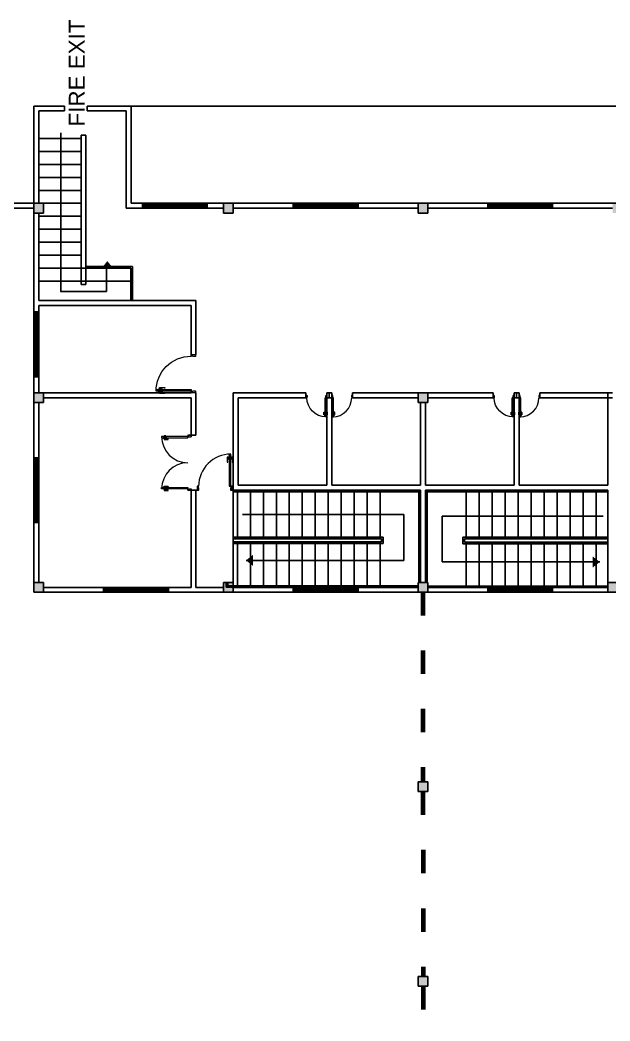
# Model space of a CAD drawing. Header units: millimetres. Extents: x 3339 to 2017737, y 4955 to 2748989.
# Drawn here: x 1208279 to 1226471, y 1701304 to 1732183 of the extents above; entities that cross this region are included whole.
import ezdxf

# ---------------------------------------------------------------- set-up
doc = ezdxf.new("R2010")
doc.units = ezdxf.units.MM
doc.header["$LTSCALE"] = 30
doc.linetypes.add('ACAD_ISO03W100', pattern=[30, 12, -18])
for name, color, linetype, lineweight in [('A-DETL-GENF', 92, 'Continuous', 13), ('A-DOOR', 31, 'Continuous', 13), ('T-WAL', 4, 'Continuous', 5)]:
    doc.layers.add(name, color=color, linetype=linetype, lineweight=lineweight)
doc.styles.get("Standard").update_dxf_attribs({"font": 'arial.ttf'})

# ---------------------------------------------------------------- blocks, each defined once
blk = doc.blocks.new('D4')
at = {"layer": 'A-DETL-GENF'}
for p, q in [((-1072, -29), (-1072, -112)), ((-1052, -29), (-1072, -29)), ((-1060, -41), (-1072, -30)), ((-1072, -112), (-1060, -112)), ((-1059, -112), (-1072, -112)), ((-1072, -112), (-1072, -150)), ((-1072, -150), (-1059, -150)), ((-1060, -112), (-1060, -41)), ((-1060, -41), (-1052, -41)), ((-1059, -150), (-1059, -112)), ((-1059, -115), (-1059, -147)), ((-1027, -115), (-1059, -115)), ((-1059, -147), (-1027, -147)), ((-1052, -41), (-1052, -29)), ((-1021, -74), (-1027, -80)), ((-1027, -80), (-1027, -182)), ((-1027, -147), (-1027, -115)), ((-1027, -182), (-1021, -188)), ((-1021, -188), (-1021, -74)), ((-974, -80), (-981, -74)), ((-981, -74), (-981, -188)), ((-981, -188), (-974, -182)), ((-974, -182), (-974, -80)), ((-943, -115), (-974, -115)), ((-974, -115), (-974, -147)), ((-974, -147), (-943, -147)), ((-930, -29), (-949, -29)), ((-949, -29), (-949, -41)), ((-949, -41), (-941, -41)), ((-943, -112), (-943, -150)), ((-930, -112), (-943, -112)), ((-943, -147), (-943, -115)), ((-943, -150), (-930, -150)), ((-941, -41), (-930, -30)), ((-941, -41), (-941, -112)), ((-941, -112), (-930, -112)), ((-930, -112), (-930, -29)), ((-930, -150), (-930, -112))]:
    blk.add_line(p, q, dxfattribs=at)
at = {"layer": 'A-DOOR', "lineweight": 18}
for p, q in [((-1059, 683), (-1024, 683)), ((-1014, 683), (-1059, 683)), ((-1059, 683), (-1059, 583)), ((-1059, 583), (-1024, 583)), ((-1024, 583), (-1024, 626)), ((-1024, 626), (-1014, 626)), ((-981, 583), (-1021, 583)), ((-1021, 583), (-1021, -231)), ((-1014, 626), (-1014, 683)), ((-981, -231), (-981, 583)), ((-169, 683), (-214, 683)), ((-214, 683), (-214, 626)), ((-214, 626), (-204, 626)), ((-204, 683), (-169, 683)), ((-204, 626), (-204, 583)), ((-204, 583), (-169, 583)), ((-169, 583), (-169, 683)), ((-1021, -231), (-981, -231))]:
    blk.add_line(p, q, dxfattribs=at)
at = {"layer": 'A-DOOR'}
blk.add_arc((-1021, 583), 814, 270, 0, dxfattribs=at)

msp = doc.modelspace()

# ---------------------------------------------------------------- hatches: boundary and pattern name
at = {"true_color": 0xf8d731}
h = msp.add_hatch(color=40, dxfattribs=at)
h.dxf.hatch_style = 1
h.paths.add_polyline_path([(1209004.084, 1726528.947), (1208854.084, 1726528.947), (1208704.084, 1726528.947), (1208704.084, 1726228.947), (1209004.084, 1726228.947)])
h.paths.add_polyline_path([(1214854.084, 1726528.947), (1214704.084, 1726528.947), (1214554.084, 1726528.947), (1214554.084, 1726378.947), (1214554.084, 1726228.947), (1214854.084, 1726228.947)])
h.paths.add_polyline_path([(1220854.084, 1726528.947), (1220704.084, 1726528.947), (1220554.084, 1726528.947), (1220554.084, 1726378.947), (1220554.084, 1726228.947), (1220854.084, 1726228.947)])
h.paths.add_polyline_path([(1220854.084, 1720678.947), (1220704.084, 1720678.947), (1220554.084, 1720678.947), (1220554.084, 1720528.947), (1220554.084, 1720378.947), (1220854.084, 1720378.947)])
h.paths.add_polyline_path([(1226854.084, 1726528.947), (1226704.084, 1726528.947), (1226554.084, 1726528.947), (1226554.084, 1726378.947), (1226554.084, 1726228.947), (1226854.084, 1726228.947)])
h.paths.add_polyline_path([(1232704.084, 1726528.947), (1232554.084, 1726528.947), (1232404.084, 1726528.947), (1232404.084, 1726378.947), (1232404.084, 1726228.947), (1232704.084, 1726228.947)])
h.paths.add_polyline_path([(1235854.084, 1726528.947), (1235704.084, 1726528.947), (1235554.084, 1726528.947), (1235554.084, 1726228.947), (1235854.084, 1726228.947)])
h.paths.add_polyline_path([(1241704.084, 1726528.947), (1241554.084, 1726528.947), (1241404.084, 1726528.947), (1241404.084, 1726378.947), (1241404.084, 1726228.947), (1241704.084, 1726228.947)])
h.paths.add_polyline_path([(1241704.084, 1720678.947), (1241554.084, 1720678.947), (1241404.084, 1720678.947), (1241404.084, 1720528.947), (1241404.084, 1720378.947), (1241704.084, 1720378.947)])
h.paths.add_polyline_path([(1232704.084, 1714828.947), (1232554.084, 1714828.947), (1232404.084, 1714828.947), (1232404.084, 1714678.947), (1232404.084, 1714528.947), (1232704.084, 1714528.947)])
h.paths.add_polyline_path([(1226704.084, 1714828.947), (1226554.084, 1714828.947), (1226404.084, 1714828.947), (1226404.084, 1714678.947), (1226404.084, 1714528.947), (1226704.084, 1714528.947)])
h.paths.add_polyline_path([(1220854.084, 1714828.947), (1220704.084, 1714828.947), (1220554.084, 1714828.947), (1220554.084, 1714528.947), (1220854.084, 1714528.947)])
h.paths.add_polyline_path([(1214854.084, 1714828.947), (1214704.084, 1714828.947), (1214554.084, 1714828.947), (1214554.084, 1714678.947), (1214554.084, 1714528.947), (1214854.084, 1714528.947)])
h.paths.add_polyline_path([(1209004.084, 1714828.947), (1208854.084, 1714828.947), (1208704.084, 1714828.947), (1208704.084, 1714678.947), (1208704.084, 1714528.947), (1209004.084, 1714528.947)])
h.paths.add_polyline_path([(1209004.084, 1720678.947), (1208854.084, 1720678.947), (1208704.084, 1720678.947), (1208704.084, 1720528.947), (1208704.084, 1720378.947), (1209004.084, 1720378.947)])
at = {"true_color": 0xcd2027}
h = msp.add_hatch(color=242, dxfattribs=at)
h.dxf.hatch_style = 1
h.paths.add_polyline_path([(1210971.465, 1724697.658), (1210971.465, 1724746.229), (1211141.465, 1724532.515), (1210971.465, 1724532.515)])
h.paths.add_polyline_path([(1210971.465, 1724746.229), (1210971.465, 1724697.658), (1210971.465, 1724532.515), (1210801.465, 1724532.515)])
h = msp.add_hatch(color=242, dxfattribs=at)
h.dxf.hatch_style = 1
h.paths.add_polyline_path([(1215296.942, 1715513.057), (1215248.371, 1715513.057), (1215462.085, 1715343.057), (1215462.085, 1715513.057)])
h.paths.add_polyline_path([(1215248.371, 1715513.057), (1215296.942, 1715513.057), (1215462.085, 1715513.057), (1215462.085, 1715683.057)])
h = msp.add_hatch(color=242, dxfattribs=at)
h.dxf.hatch_style = 1
h.paths.add_polyline_path([(1226106.751, 1715463.057), (1226155.323, 1715463.057), (1225941.608, 1715293.057), (1225941.608, 1715463.057)])
h.paths.add_polyline_path([(1226155.323, 1715463.057), (1226106.751, 1715463.057), (1225941.608, 1715463.057), (1225941.608, 1715633.057)])
at = {"lineweight": 211, "ltscale": 5, "true_color": 0xf8d731}
h = msp.add_hatch(color=40, dxfattribs=at)
h.dxf.hatch_style = 1
h.paths.add_polyline_path([(1220855.26, 1708678.947), (1220705.26, 1708678.947), (1220555.26, 1708678.947), (1220555.26, 1708528.947), (1220555.26, 1708378.947), (1220855.26, 1708378.947)])
h.paths.add_polyline_path([(1220856.437, 1702678.947), (1220706.437, 1702678.947), (1220556.437, 1702678.947), (1220556.437, 1702528.947), (1220556.437, 1702378.947), (1220856.437, 1702378.947)])
h.paths.add_polyline_path([(1220857.613, 1696678.947), (1220707.613, 1696678.947), (1220557.613, 1696678.947), (1220557.613, 1696528.947), (1220557.613, 1696378.947), (1220857.613, 1696378.947)])
h.paths.add_polyline_path([(1220858.789, 1690678.947), (1220708.789, 1690678.947), (1220558.789, 1690678.947), (1220558.789, 1690528.947), (1220558.789, 1690378.947), (1220858.789, 1690378.947)])

# ---------------------------------------------------------------- linework, layer by layer
for p, q in [((1209654.084, 1729528.947), (1208704.084, 1729528.947)), ((1208704.084, 1729528.947), (1208704.084, 1728028.947)), ((1208704.084, 1729528.947), (1209654.084, 1729528.947)), ((1208704.084, 1729528.947), (1209654.084, 1729528.947)), ((1208854.084, 1729528.947), (1209654.084, 1729528.947)), ((1209654.084, 1729528.947), (1209654.084, 1729378.947)), ((1230704.084, 1729528.947), (1210354.084, 1729528.947)), ((1210354.084, 1729528.947), (1210704.084, 1729528.947)), ((1210354.084, 1729528.947), (1211704.084, 1729528.947)), ((1210354.084, 1729378.947), (1210354.084, 1729528.947)), ((1211704.084, 1729528.947), (1211704.084, 1726528.947)), ((1208854.084, 1729378.947), (1208854.084, 1728028.947)), ((1208854.084, 1729378.947), (1209654.084, 1729378.947)), ((1210354.084, 1729378.947), (1211554.084, 1729378.947)), ((1211554.084, 1729378.947), (1211554.084, 1726528.947)), ((1208704.084, 1725028.947), (1208704.084, 1728028.947)), ((1208704.084, 1728028.947), (1208704.084, 1726528.947)), ((1208854.084, 1728028.947), (1208854.084, 1726528.947)), ((1209004.084, 1726528.947), (1199704.084, 1726528.947)), ((1205704.084, 1726528.947), (1208704.084, 1726528.947)), ((1208704.084, 1726528.947), (1208704.084, 1725028.947)), ((1208704.084, 1726528.947), (1209004.084, 1726528.947)), ((1208704.084, 1726528.947), (1208704.084, 1714528.947)), ((1208704.084, 1726528.947), (1208704.084, 1726228.947)), ((1209004.084, 1726528.947), (1208704.084, 1726528.947)), ((1208704.084, 1726528.947), (1208704.084, 1726378.947)), ((1208704.084, 1726528.947), (1208704.084, 1720528.947)), ((1208704.084, 1726528.947), (1208704.084, 1720678.947)), ((1208704.084, 1726528.947), (1208704.084, 1723528.947)), ((1209004.084, 1726528.947), (1208854.084, 1726528.947)), ((1209004.084, 1726228.947), (1209004.084, 1726528.947)), ((1209004.084, 1726378.947), (1209004.084, 1726528.947)), ((1211554.084, 1726528.947), (1211554.084, 1726378.947)), ((1229704.084, 1726528.947), (1211704.084, 1726528.947)), ((1211704.084, 1726528.947), (1214704.084, 1726528.947)), ((1214554.084, 1726528.947), (1214054.084, 1726528.947)), ((1214054.084, 1726528.947), (1214054.084, 1726378.947)), ((1214554.084, 1726528.947), (1214554.084, 1726228.947)), ((1214854.084, 1726528.947), (1214554.084, 1726528.947)), ((1214554.084, 1726528.947), (1214554.084, 1726378.947)), ((1214704.084, 1726528.947), (1220704.084, 1726528.947)), ((1214854.084, 1726528.947), (1214704.084, 1726528.947)), ((1214854.084, 1726228.947), (1214854.084, 1726528.947)), ((1214854.084, 1726378.947), (1214854.084, 1726528.947)), ((1214854.084, 1726528.947), (1216704.084, 1726528.947)), ((1216704.084, 1726528.947), (1216704.084, 1726378.947)), ((1220554.084, 1726528.947), (1220554.084, 1726228.947)), ((1220854.084, 1726528.947), (1220554.084, 1726528.947)), ((1220554.084, 1726528.947), (1220554.084, 1726378.947)), ((1220704.084, 1726528.947), (1226704.084, 1726528.947)), ((1220854.084, 1726528.947), (1220704.084, 1726528.947)), ((1220854.084, 1726228.947), (1220854.084, 1726528.947)), ((1220854.084, 1726378.947), (1220854.084, 1726528.947)), ((1220854.084, 1726528.947), (1222704.084, 1726528.947)), ((1222704.084, 1726528.947), (1222704.084, 1726378.947)), ((1208704.084, 1726378.947), (1205854.084, 1726378.947)), ((1208704.084, 1726228.947), (1209004.084, 1726228.947)), ((1208854.084, 1726228.947), (1208854.084, 1723528.947)), ((1214554.084, 1726378.947), (1211554.084, 1726378.947)), ((1211554.084, 1726378.947), (1211704.084, 1726378.947)), ((1214554.084, 1726228.947), (1214854.084, 1726228.947)), ((1220554.084, 1726378.947), (1214854.084, 1726378.947)), ((1220554.084, 1726228.947), (1220854.084, 1726228.947)), ((1226554.084, 1726378.947), (1220854.084, 1726378.947)), ((1208854.084, 1723528.947), (1212704.084, 1723528.947)), ((1208854.084, 1723378.947), (1208854.084, 1720678.947)), ((1208854.084, 1723378.947), (1212704.084, 1723378.947)), ((1208854.084, 1723378.947), (1208854.084, 1720678.947)), ((1212704.084, 1723528.947), (1213704.084, 1723528.947)), ((1212704.084, 1723378.947), (1213554.084, 1723378.947)), ((1213554.084, 1721810.979), (1213554.084, 1723378.947)), ((1213554.084, 1723378.947), (1213554.084, 1721810.979)), ((1213704.084, 1721861.469), (1213704.084, 1723528.947)), ((1213686.951, 1721861.469), (1213704.084, 1721861.469)), ((1208704.084, 1720678.947), (1208704.084, 1721178.947)), ((1208704.084, 1721178.947), (1208854.084, 1721178.947)), ((1208704.084, 1720678.947), (1210204.084, 1720678.947)), ((1208704.084, 1720678.947), (1208704.084, 1720378.947)), ((1209004.084, 1720678.947), (1208704.084, 1720678.947)), ((1208704.084, 1720678.947), (1208704.084, 1720528.947)), ((1209004.084, 1720678.947), (1208854.084, 1720678.947)), ((1209004.084, 1720378.947), (1209004.084, 1720678.947)), ((1209004.084, 1720528.947), (1209004.084, 1720678.947)), ((1213554.084, 1720678.947), (1210204.084, 1720678.947)), ((1213554.084, 1720678.947), (1213554.084, 1720782.584)), ((1213554.084, 1720782.584), (1213554.084, 1720678.947)), ((1213686.951, 1720678.947), (1213704.084, 1720678.947)), ((1213704.084, 1719371.131), (1213704.084, 1720678.947)), ((1214854.084, 1714678.947), (1214854.084, 1720678.947)), ((1214854.084, 1720678.947), (1217097.252, 1720678.947)), ((1214854.084, 1720678.947), (1214854.084, 1717678.947)), ((1215004.084, 1720678.947), (1217097.252, 1720678.947)), ((1217097.252, 1720528.947), (1217097.252, 1720678.947)), ((1217741.084, 1720678.947), (1217891.084, 1720678.947)), ((1217741.084, 1720678.947), (1217854.084, 1720678.947)), ((1217816.084, 1720678.947), (1217741.084, 1720678.947)), ((1217741.084, 1720678.947), (1217741.084, 1717828.947)), ((1217816.084, 1720528.947), (1217816.084, 1720678.947)), ((1217891.084, 1717828.947), (1217891.084, 1720678.947)), ((1218534.915, 1720678.947), (1222870.655, 1720678.947)), ((1218534.915, 1720528.947), (1218534.915, 1720678.947)), ((1220554.084, 1720678.947), (1220554.084, 1720378.947)), ((1220854.084, 1720678.947), (1220554.084, 1720678.947)), ((1220554.084, 1720678.947), (1220554.084, 1720528.947)), ((1220854.084, 1720678.947), (1220704.084, 1720678.947)), ((1220854.084, 1720378.947), (1220854.084, 1720678.947)), ((1220854.084, 1720528.947), (1220854.084, 1720678.947)), ((1222870.655, 1720528.947), (1222870.655, 1720678.947)), ((1223516.084, 1720678.947), (1223666.084, 1720678.947)), ((1223516.084, 1717828.947), (1223516.084, 1720678.947)), ((1223591.084, 1720528.947), (1223591.084, 1720678.947)), ((1223591.084, 1720678.947), (1223666.084, 1720678.947)), ((1223666.084, 1720678.947), (1223666.084, 1717878.947)), ((1224308.318, 1720678.947), (1226554.084, 1720678.947)), ((1224308.318, 1720528.947), (1224308.318, 1720678.947)), ((1226404.084, 1720678.947), (1226404.084, 1717828.947)), ((1208704.084, 1720378.947), (1209004.084, 1720378.947)), ((1208854.084, 1720378.947), (1208854.084, 1714828.947)), ((1209004.084, 1720528.947), (1210204.084, 1720528.947)), ((1213554.084, 1720528.947), (1210204.084, 1720528.947)), ((1213554.084, 1719326.443), (1213554.084, 1720528.947)), ((1215004.084, 1720528.947), (1217124.742, 1720528.947)), ((1215004.084, 1720528.947), (1215004.084, 1717828.947)), ((1217684.658, 1720528.947), (1217947.509, 1720528.947)), ((1218507.425, 1720528.947), (1220554.084, 1720528.947)), ((1220554.084, 1720378.947), (1220854.084, 1720378.947)), ((1220629.084, 1717828.947), (1220629.084, 1720378.947)), ((1220779.084, 1720378.947), (1220779.084, 1717828.947)), ((1220854.084, 1720528.947), (1222898.145, 1720528.947)), ((1223458.061, 1720528.947), (1223720.912, 1720528.947)), ((1224280.828, 1720528.947), (1226554.084, 1720528.947)), ((1213453.216, 1719293.671), (1213453.216, 1719333.394)), ((1213454.777, 1719371.131), (1213554.084, 1719371.131)), ((1213554.084, 1719371.131), (1213704.084, 1719371.131)), ((1213453.216, 1718525.037), (1213453.216, 1718525.04)), ((1215004.084, 1717828.947), (1217741.084, 1717828.947)), ((1215004.084, 1717828.947), (1217741.084, 1717828.947)), ((1217891.084, 1717828.947), (1220629.084, 1717828.947)), ((1220779.084, 1717828.947), (1223516.084, 1717828.947)), ((1220779.084, 1717828.947), (1223516.084, 1717828.947)), ((1223666.084, 1717878.947), (1223666.084, 1717878.947)), ((1223666.084, 1717878.947), (1223666.084, 1717828.947)), ((1223666.084, 1717828.947), (1226404.084, 1717828.947)), ((1213453.216, 1717716.683), (1213453.216, 1717756.406)), ((1213454.777, 1717678.947), (1213554.084, 1717678.947)), ((1213741.228, 1717678.947), (1213454.777, 1717678.947)), ((1213554.084, 1714678.947), (1213554.084, 1717723.635)), ((1213704.084, 1714678.947), (1213704.084, 1717678.947)), ((1214854.084, 1717678.947), (1220629.084, 1717678.947)), ((1217741.084, 1717678.947), (1217891.084, 1717678.947)), ((1220629.084, 1717678.947), (1220629.084, 1714828.947)), ((1220779.084, 1717678.947), (1226404.084, 1717678.947)), ((1220779.084, 1714828.947), (1220779.084, 1717678.947)), ((1226404.084, 1717678.947), (1226404.084, 1714678.947)), ((1208704.084, 1714828.947), (1208704.084, 1716678.947)), ((1208704.084, 1716678.947), (1208854.084, 1716678.947)), ((1208704.084, 1714828.947), (1208704.084, 1714528.947)), ((1209004.084, 1714828.947), (1208704.084, 1714828.947)), ((1208704.084, 1714828.947), (1208704.084, 1714678.947)), ((1209004.084, 1714828.947), (1208854.084, 1714828.947)), ((1209004.084, 1714528.947), (1209004.084, 1714828.947)), ((1209004.084, 1714678.947), (1209004.084, 1714828.947)), ((1214554.084, 1714828.947), (1214554.084, 1714528.947)), ((1214854.084, 1714828.947), (1214554.084, 1714828.947)), ((1214554.084, 1714828.947), (1214554.084, 1714678.947)), ((1214854.084, 1714828.947), (1214704.084, 1714828.947)), ((1214854.084, 1714528.947), (1214854.084, 1714828.947)), ((1214854.084, 1714678.947), (1214854.084, 1714828.947)), ((1220554.084, 1714828.947), (1220554.084, 1714528.947)), ((1220554.084, 1714828.947), (1220554.084, 1714528.947)), ((1220854.084, 1714828.947), (1220554.084, 1714828.947)), ((1220554.084, 1714828.947), (1220554.084, 1714678.947)), ((1220629.084, 1714828.947), (1220779.084, 1714828.947)), ((1220854.084, 1714828.947), (1220704.084, 1714828.947)), ((1220854.084, 1714528.947), (1220854.084, 1714828.947)), ((1220854.084, 1714678.947), (1220854.084, 1714828.947)), ((1226404.084, 1714828.947), (1226404.084, 1714528.947)), ((1226704.084, 1714828.947), (1226404.084, 1714828.947)), ((1226404.084, 1714828.947), (1226404.084, 1714678.947)), ((1208704.084, 1714528.947), (1232704.084, 1714528.947)), ((1208704.084, 1714528.947), (1209004.084, 1714528.947)), ((1208704.084, 1714528.947), (1213704.084, 1714528.947)), ((1208704.084, 1714528.947), (1214704.084, 1714528.947)), ((1208704.084, 1714528.947), (1214854.084, 1714528.947)), ((1209004.084, 1714678.947), (1213554.084, 1714678.947)), ((1209004.084, 1714528.947), (1210854.084, 1714528.947)), ((1210854.084, 1714528.947), (1210854.084, 1714678.947)), ((1213704.084, 1714678.947), (1214554.084, 1714678.947)), ((1214554.084, 1714528.947), (1214854.084, 1714528.947)), ((1214854.084, 1714678.947), (1220554.084, 1714678.947)), ((1214854.084, 1714678.947), (1216704.084, 1714678.947)), ((1216704.084, 1714678.947), (1216704.084, 1714528.947)), ((1220554.084, 1714528.947), (1220854.084, 1714528.947)), ((1220854.084, 1714678.947), (1226404.084, 1714678.947)), ((1220854.084, 1714678.947), (1222704.084, 1714678.947)), ((1222704.084, 1714678.947), (1222704.084, 1714528.947)), ((1226404.084, 1714528.947), (1226704.084, 1714528.947))]:
    msp.add_line(p, q)
at = {"color": 242, "true_color": 0xcd2027}
for p, q in [((1209532.521, 1728697.93), (1209532.521, 1723808.876)), ((1210162.521, 1728627.93), (1210162.521, 1724077.93)), ((1210162.521, 1728527.93), (1210162.521, 1728627.93)), ((1210162.521, 1728627.93), (1210312.521, 1728627.93)), ((1210162.521, 1728627.93), (1210312.521, 1728627.93)), ((1210312.521, 1728627.93), (1210312.521, 1724027.93)), ((1208862.521, 1728527.93), (1210162.521, 1728527.93)), ((1210162.521, 1728127.93), (1208862.521, 1728127.93)), ((1208862.521, 1727727.93), (1210162.521, 1727727.93)), ((1210162.521, 1727327.93), (1208862.521, 1727327.93)), ((1208862.521, 1726927.93), (1210162.521, 1726927.93)), ((1210162.521, 1726527.93), (1208862.521, 1726527.93)), ((1208862.521, 1726127.93), (1210162.521, 1726127.93)), ((1210162.521, 1725727.93), (1208862.521, 1725727.93)), ((1208862.521, 1725327.93), (1210162.521, 1725327.93)), ((1210162.521, 1724927.93), (1208862.521, 1724927.93)), ((1211742.521, 1724577.93), (1210312.521, 1724577.93)), ((1211742.521, 1723527.93), (1211742.521, 1724577.93)), ((1208862.521, 1724527.93), (1211692.521, 1724527.93)), ((1210946.993, 1724532.079), (1210946.993, 1723811.042)), ((1211692.521, 1724527.93), (1211692.521, 1723527.93)), ((1211692.521, 1724127.93), (1208862.521, 1724127.93)), ((1210162.521, 1724027.93), (1210162.521, 1724077.93)), ((1210212.521, 1724027.93), (1210162.521, 1724027.93)), ((1210212.521, 1724027.93), (1210312.521, 1724027.93)), ((1210312.521, 1724027.93), (1210212.521, 1724027.93)), ((1210946.993, 1723809.277), (1209531.173, 1723809.277)), ((1211692.521, 1723527.93), (1211742.521, 1723527.93)), ((1220629.084, 1717678.947), (1214769.911, 1717678.947)), ((1220629.084, 1717678.947), (1214769.911, 1717678.947)), ((1214854.084, 1717628.994), (1220629.084, 1717628.994)), ((1214984.363, 1716230.302), (1214984.363, 1717628.994)), ((1215783.615, 1717628.994), (1215383.989, 1717628.994)), ((1215383.989, 1717628.994), (1215383.989, 1716230.302)), ((1215783.615, 1716230.302), (1215783.615, 1717628.994)), ((1216582.868, 1717628.994), (1216183.242, 1717628.994)), ((1216183.242, 1717628.994), (1216183.242, 1716230.302)), ((1216582.868, 1716230.302), (1216582.868, 1717628.994)), ((1217382.12, 1717628.994), (1216982.494, 1717628.994)), ((1216982.494, 1717628.994), (1216982.494, 1716230.302)), ((1217382.12, 1716230.302), (1217382.12, 1717628.994)), ((1218181.373, 1717628.994), (1217781.747, 1717628.994)), ((1217781.747, 1717628.994), (1217781.747, 1716230.302)), ((1218181.373, 1716230.302), (1218181.373, 1717628.994)), ((1218980.625, 1717628.994), (1218580.999, 1717628.994)), ((1218580.999, 1717628.994), (1218580.999, 1716230.302)), ((1218980.625, 1716230.302), (1218980.625, 1717628.994)), ((1220579.13, 1717628.994), (1219380.252, 1717628.994)), ((1219380.252, 1717628.994), (1219380.252, 1716230.302)), ((1220579.13, 1717678.947), (1220579.13, 1714828.947)), ((1220629.084, 1717628.994), (1220629.084, 1717678.947)), ((1220629.084, 1717678.947), (1220629.084, 1714828.947)), ((1220779.084, 1717678.947), (1226404.084, 1717678.947)), ((1220779.084, 1717628.947), (1220779.084, 1717678.947)), ((1220779.084, 1717678.947), (1226404.084, 1717678.947)), ((1220779.084, 1717678.947), (1220779.084, 1714828.947)), ((1226404.084, 1717628.817), (1220779.084, 1717628.817)), ((1220829.213, 1717678.947), (1220829.213, 1714828.947)), ((1220829.213, 1717628.817), (1222032.324, 1717628.817)), ((1222032.324, 1717628.817), (1222032.324, 1716225.188)), ((1222433.361, 1716225.188), (1222433.361, 1717628.817)), ((1222433.361, 1717628.817), (1222834.398, 1717628.817)), ((1222834.398, 1717628.817), (1222834.398, 1716225.188)), ((1223235.435, 1716225.188), (1223235.435, 1717628.817)), ((1223235.435, 1717628.817), (1223636.471, 1717628.817)), ((1223636.471, 1717628.817), (1223636.471, 1716225.188)), ((1224037.508, 1716225.188), (1224037.508, 1717628.817)), ((1224037.508, 1717628.817), (1224438.545, 1717628.817)), ((1224438.545, 1717628.817), (1224438.545, 1716225.188)), ((1224839.582, 1716225.188), (1224839.582, 1717628.817)), ((1224839.582, 1717628.817), (1225240.619, 1717628.817)), ((1225240.619, 1717628.817), (1225240.619, 1716225.188)), ((1225641.656, 1716225.188), (1225641.656, 1717628.817)), ((1225641.656, 1717628.817), (1226042.693, 1717628.817)), ((1226042.693, 1717628.817), (1226042.693, 1716225.188)), ((1215142.521, 1716928.876), (1220031.574, 1716928.876)), ((1220031.574, 1716928.876), (1220111.173, 1716928.876)), ((1220111.173, 1715513.057), (1220111.173, 1716928.876)), ((1221292.521, 1715463.057), (1221292.521, 1716878.876)), ((1221372.12, 1716878.876), (1221292.521, 1716878.876)), ((1226261.173, 1716878.876), (1221372.12, 1716878.876)), ((1219430.205, 1716230.302), (1214854.084, 1716230.302)), ((1219430.205, 1716180.348), (1214854.084, 1716180.348)), ((1214854.084, 1716080.442), (1219430.205, 1716080.442)), ((1214854.084, 1716030.488), (1219430.205, 1716030.488)), ((1214984.363, 1714731.703), (1214984.363, 1716030.488)), ((1215383.989, 1716030.488), (1215383.989, 1714731.703)), ((1215783.615, 1714731.703), (1215783.615, 1716030.488)), ((1216183.242, 1716030.488), (1216183.242, 1714731.703)), ((1216582.868, 1714731.703), (1216582.868, 1716030.488)), ((1216982.494, 1716030.488), (1216982.494, 1714731.703)), ((1217382.12, 1714731.703), (1217382.12, 1716030.488)), ((1217781.747, 1716030.488), (1217781.747, 1714731.703)), ((1218181.373, 1714731.703), (1218181.373, 1716030.488)), ((1218580.999, 1716030.488), (1218580.999, 1714731.703)), ((1218980.625, 1714731.703), (1218980.625, 1716030.488)), ((1219380.252, 1716030.488), (1219380.252, 1714731.703)), ((1219430.205, 1716230.302), (1219480.158, 1716230.302)), ((1219430.205, 1716080.442), (1219430.205, 1716180.348)), ((1219480.158, 1716030.488), (1219430.205, 1716030.488)), ((1219480.158, 1716230.302), (1219480.158, 1716180.348)), ((1219480.158, 1716080.442), (1219480.158, 1716180.348)), ((1219480.158, 1716180.348), (1219480.158, 1716080.442)), ((1219480.158, 1716080.442), (1219480.158, 1716030.488)), ((1221982.194, 1716225.188), (1221932.065, 1716225.188)), ((1221932.065, 1716225.188), (1221932.065, 1716175.058)), ((1221932.065, 1716074.799), (1221932.065, 1716175.058)), ((1221932.065, 1716175.058), (1221932.065, 1716074.799)), ((1221932.065, 1716074.799), (1221932.065, 1716024.67)), ((1221932.065, 1716024.67), (1221982.194, 1716024.67)), ((1221982.194, 1716225.188), (1226404.084, 1716225.188)), ((1221982.194, 1716074.799), (1221982.194, 1716175.058)), ((1221982.194, 1716175.058), (1226404.084, 1716175.058)), ((1226404.084, 1716074.799), (1221982.194, 1716074.799)), ((1226404.084, 1716024.67), (1221982.194, 1716024.67)), ((1222032.324, 1716024.67), (1222032.324, 1714721.3)), ((1222433.361, 1714721.3), (1222433.361, 1716024.67)), ((1222834.398, 1716024.67), (1222834.398, 1714721.3)), ((1223235.435, 1714721.3), (1223235.435, 1716024.67)), ((1223636.471, 1716024.67), (1223636.471, 1714721.3)), ((1224037.508, 1714721.3), (1224037.508, 1716024.67)), ((1224438.545, 1716024.67), (1224438.545, 1714721.3)), ((1224839.582, 1714721.3), (1224839.582, 1716024.67)), ((1225240.619, 1716024.67), (1225240.619, 1714721.3)), ((1225641.656, 1714721.3), (1225641.656, 1716024.67)), ((1226042.693, 1716024.67), (1226042.693, 1714721.3)), ((1215248.371, 1715513.057), (1220111.173, 1715513.057)), ((1226155.323, 1715463.057), (1221292.521, 1715463.057)), ((1214634.69, 1714681.75), (1214634.69, 1714828.947)), ((1220554.084, 1714731.703), (1214634.69, 1714731.703)), ((1214684.643, 1714681.75), (1214684.643, 1714828.947)), ((1215383.989, 1714731.703), (1214984.363, 1714731.703)), ((1216183.242, 1714731.703), (1215783.615, 1714731.703)), ((1216982.494, 1714731.703), (1216582.868, 1714731.703)), ((1217781.747, 1714731.703), (1217382.12, 1714731.703)), ((1218580.999, 1714731.703), (1218181.373, 1714731.703)), ((1219380.252, 1714731.703), (1218980.625, 1714731.703)), ((1220854.084, 1714721.3), (1226404.084, 1714721.3)), ((1222032.324, 1714721.3), (1222433.361, 1714721.3)), ((1222834.398, 1714721.3), (1223235.435, 1714721.3)), ((1223636.471, 1714721.3), (1224037.508, 1714721.3)), ((1224438.545, 1714721.3), (1224839.582, 1714721.3)), ((1225240.619, 1714721.3), (1225641.656, 1714721.3)), ((1226042.693, 1714721.3), (1226404.084, 1714721.3)), ((1220554.084, 1714681.75), (1214634.69, 1714681.75))]:
    msp.add_line(p, q, dxfattribs=at)
at = {"color": 9, "true_color": 0xafd9aa}
for p, q in [((1212054.084, 1726378.947), (1212054.084, 1726528.947)), ((1212054.084, 1726528.947), (1214054.084, 1726528.947)), ((1214054.084, 1726478.947), (1212054.084, 1726478.947)), ((1212054.084, 1726478.947), (1212054.084, 1726428.947)), ((1212054.084, 1726428.947), (1214054.084, 1726428.947)), ((1214054.084, 1726528.947), (1214054.084, 1726378.947)), ((1214054.084, 1726528.947), (1214054.084, 1726478.947)), ((1216704.084, 1726378.947), (1216704.084, 1726528.947)), ((1216704.084, 1726528.947), (1218704.084, 1726528.947)), ((1218704.084, 1726478.947), (1216704.084, 1726478.947)), ((1216704.084, 1726478.947), (1216704.084, 1726428.947)), ((1216704.084, 1726428.947), (1218704.084, 1726428.947)), ((1218704.084, 1726528.947), (1218704.084, 1726378.947)), ((1218704.084, 1726528.947), (1218704.084, 1726478.947)), ((1222704.084, 1726378.947), (1222704.084, 1726528.947)), ((1222704.084, 1726528.947), (1224704.084, 1726528.947)), ((1224704.084, 1726478.947), (1222704.084, 1726478.947)), ((1222704.084, 1726478.947), (1222704.084, 1726428.947)), ((1222704.084, 1726428.947), (1224704.084, 1726428.947)), ((1224704.084, 1726528.947), (1224704.084, 1726378.947)), ((1224704.084, 1726528.947), (1224704.084, 1726478.947)), ((1213054.084, 1726378.947), (1212054.084, 1726378.947)), ((1214054.084, 1726378.947), (1213054.084, 1726378.947)), ((1217704.084, 1726378.947), (1216704.084, 1726378.947)), ((1218704.084, 1726378.947), (1217704.084, 1726378.947)), ((1223704.084, 1726378.947), (1222704.084, 1726378.947)), ((1224704.084, 1726378.947), (1223704.084, 1726378.947)), ((1208704.084, 1723178.947), (1208854.084, 1723178.947)), ((1208704.084, 1721178.947), (1208704.084, 1723178.947)), ((1208704.084, 1723178.947), (1208754.084, 1723178.947)), ((1208754.084, 1723178.947), (1208754.084, 1721178.947)), ((1208804.084, 1721178.947), (1208804.084, 1723178.947)), ((1208854.084, 1723178.947), (1208854.084, 1722178.947)), ((1208854.084, 1722178.947), (1208854.084, 1721178.947)), ((1208854.084, 1721178.947), (1208704.084, 1721178.947)), ((1208754.084, 1721178.947), (1208804.084, 1721178.947)), ((1208704.084, 1718678.947), (1208854.084, 1718678.947)), ((1208704.084, 1716678.947), (1208704.084, 1718678.947)), ((1208704.084, 1718678.947), (1208754.084, 1718678.947)), ((1208754.084, 1718678.947), (1208754.084, 1716678.947)), ((1208804.084, 1716678.947), (1208804.084, 1718678.947)), ((1208854.084, 1718678.947), (1208854.084, 1717678.947)), ((1208854.084, 1717678.947), (1208854.084, 1716678.947)), ((1208854.084, 1716678.947), (1208704.084, 1716678.947)), ((1208754.084, 1716678.947), (1208804.084, 1716678.947)), ((1210854.084, 1714528.947), (1210854.084, 1714678.947)), ((1210854.084, 1714678.947), (1212854.084, 1714678.947)), ((1212854.084, 1714628.947), (1210854.084, 1714628.947)), ((1210854.084, 1714628.947), (1210854.084, 1714578.947)), ((1210854.084, 1714578.947), (1212854.084, 1714578.947)), ((1211854.084, 1714528.947), (1210854.084, 1714528.947)), ((1212854.084, 1714528.947), (1211854.084, 1714528.947)), ((1212854.084, 1714678.947), (1212854.084, 1714528.947)), ((1212854.084, 1714678.947), (1212854.084, 1714628.947)), ((1216704.084, 1714528.947), (1216704.084, 1714678.947)), ((1216704.084, 1714678.947), (1218704.084, 1714678.947)), ((1218704.084, 1714628.947), (1216704.084, 1714628.947)), ((1216704.084, 1714628.947), (1216704.084, 1714578.947)), ((1216704.084, 1714578.947), (1218704.084, 1714578.947)), ((1217704.084, 1714528.947), (1216704.084, 1714528.947)), ((1218704.084, 1714528.947), (1217704.084, 1714528.947)), ((1218704.084, 1714678.947), (1218704.084, 1714528.947)), ((1218704.084, 1714678.947), (1218704.084, 1714628.947)), ((1222704.084, 1714528.947), (1222704.084, 1714678.947)), ((1222704.084, 1714678.947), (1224704.084, 1714678.947)), ((1224704.084, 1714628.947), (1222704.084, 1714628.947)), ((1222704.084, 1714628.947), (1222704.084, 1714578.947)), ((1222704.084, 1714578.947), (1224704.084, 1714578.947)), ((1223704.084, 1714528.947), (1222704.084, 1714528.947)), ((1224704.084, 1714528.947), (1223704.084, 1714528.947)), ((1224704.084, 1714678.947), (1224704.084, 1714528.947)), ((1224704.084, 1714678.947), (1224704.084, 1714628.947))]:
    msp.add_line(p, q, dxfattribs=at)
at = {"ltscale": 2}
msp.add_line((1220554.084, 1714528.947), (1220704.084, 1714528.947), dxfattribs=at)
at = {"linetype": 'ACAD_ISO03W100', "lineweight": 200, "ltscale": 2}
for p, q in [((1220704.084, 1714528.947), (1220705.231, 1708678.947)), ((1220705.289, 1708378.947), (1220706.407, 1702678.947)), ((1220706.466, 1702378.947), (1220707.584, 1696678.947))]:
    msp.add_line(p, q, dxfattribs=at)
at = {"lineweight": -3, "ltscale": 2}
for p, q in [((1220555.26, 1708678.947), (1220555.26, 1708378.947)), ((1220855.26, 1708678.947), (1220555.26, 1708678.947)), ((1220555.26, 1708678.947), (1220555.26, 1708528.947)), ((1220855.26, 1708678.947), (1220705.26, 1708678.947)), ((1220855.26, 1708378.947), (1220855.26, 1708678.947)), ((1220855.26, 1708528.947), (1220855.26, 1708678.947)), ((1220555.26, 1708378.947), (1220855.26, 1708378.947)), ((1220556.437, 1702678.947), (1220556.437, 1702378.947)), ((1220856.437, 1702678.947), (1220556.437, 1702678.947)), ((1220556.437, 1702678.947), (1220556.437, 1702528.947)), ((1220856.437, 1702678.947), (1220706.437, 1702678.947)), ((1220856.437, 1702378.947), (1220856.437, 1702678.947)), ((1220856.437, 1702528.947), (1220856.437, 1702678.947)), ((1220556.437, 1702378.947), (1220856.437, 1702378.947))]:
    msp.add_line(p, q, dxfattribs=at)
at = {"layer": 'A-DETL-GENF'}
for p, q in [((1212695.281, 1719339.7), (1212688.975, 1719333.394)), ((1212688.975, 1719333.394), (1212802.482, 1719333.394)), ((1212796.176, 1719339.7), (1212695.281, 1719339.7)), ((1212729.963, 1719371.23), (1212729.963, 1719339.7)), ((1212729.963, 1719339.7), (1212761.493, 1719339.7)), ((1212761.493, 1719339.7), (1212761.493, 1719371.23)), ((1212802.482, 1719333.394), (1212796.176, 1719339.7)), ((1212688.975, 1719293.671), (1212695.281, 1719287.365)), ((1212802.482, 1719293.671), (1212688.975, 1719293.671)), ((1212695.281, 1719287.365), (1212796.176, 1719287.365)), ((1212764.646, 1719255.836), (1212726.81, 1719255.836)), ((1212726.81, 1719255.836), (1212726.81, 1719243.224)), ((1212726.81, 1719243.224), (1212764.646, 1719243.224)), ((1212761.493, 1719287.365), (1212729.963, 1719287.365)), ((1212729.963, 1719287.365), (1212729.963, 1719255.836)), ((1212729.963, 1719255.836), (1212761.493, 1719255.836)), ((1212761.493, 1719255.836), (1212761.493, 1719287.365)), ((1212764.646, 1719243.224), (1212764.646, 1719255.836)), ((1212834.71, 1719254.591), (1212764.646, 1719254.591)), ((1212764.646, 1719254.591), (1212764.646, 1719243.224)), ((1212764.646, 1719243.224), (1212846.482, 1719243.224)), ((1212796.176, 1719287.365), (1212802.482, 1719293.671)), ((1212846.482, 1719262.252), (1212834.71, 1719262.252)), ((1212834.71, 1719262.252), (1212834.71, 1719254.591)), ((1212834.71, 1719254.591), (1212846.077, 1719243.224)), ((1212846.482, 1719243.224), (1212846.482, 1719262.252)), ((1212726.81, 1717794.242), (1212726.81, 1717806.854)), ((1212726.81, 1717806.854), (1212764.646, 1717806.854)), ((1212764.646, 1717794.242), (1212726.81, 1717794.242)), ((1212729.963, 1717762.712), (1212729.963, 1717794.242)), ((1212729.963, 1717794.242), (1212761.493, 1717794.242)), ((1212761.493, 1717794.242), (1212761.493, 1717762.712)), ((1212764.646, 1717795.486), (1212764.646, 1717806.854)), ((1212764.646, 1717806.854), (1212846.482, 1717806.854)), ((1212764.646, 1717806.854), (1212764.646, 1717794.242)), ((1212834.71, 1717795.486), (1212764.646, 1717795.486)), ((1212834.71, 1717795.486), (1212846.077, 1717806.854)), ((1212834.71, 1717787.826), (1212834.71, 1717795.486)), ((1212846.482, 1717787.826), (1212834.71, 1717787.826)), ((1212846.482, 1717806.854), (1212846.482, 1717787.826)), ((1212688.975, 1717756.406), (1212695.281, 1717762.712)), ((1212802.482, 1717756.406), (1212688.975, 1717756.406)), ((1212688.975, 1717716.683), (1212802.482, 1717716.683)), ((1212695.281, 1717710.377), (1212688.975, 1717716.683)), ((1212695.281, 1717762.712), (1212796.176, 1717762.712)), ((1212796.176, 1717710.377), (1212695.281, 1717710.377)), ((1212764.646, 1717678.847), (1212726.81, 1717678.847)), ((1212726.81, 1717678.847), (1212726.81, 1717666.236)), ((1212726.81, 1717666.236), (1212764.646, 1717666.236)), ((1212761.493, 1717762.712), (1212729.963, 1717762.712)), ((1212729.963, 1717710.377), (1212761.493, 1717710.377)), ((1212729.963, 1717710.377), (1212729.963, 1717678.847)), ((1212729.963, 1717678.847), (1212761.493, 1717678.847)), ((1212761.493, 1717678.847), (1212761.493, 1717710.377)), ((1212764.646, 1717666.236), (1212764.646, 1717678.847)), ((1212834.71, 1717677.603), (1212764.646, 1717677.603)), ((1212764.646, 1717677.603), (1212764.646, 1717666.236)), ((1212764.646, 1717666.236), (1212846.482, 1717666.236)), ((1212796.176, 1717762.712), (1212802.482, 1717756.406)), ((1212802.482, 1717716.683), (1212796.176, 1717710.377)), ((1212846.482, 1717685.264), (1212834.71, 1717685.264)), ((1212834.71, 1717685.264), (1212834.71, 1717677.603)), ((1212834.71, 1717677.603), (1212846.077, 1717666.236)), ((1212846.482, 1717666.236), (1212846.482, 1717685.264))]:
    msp.add_line(p, q, dxfattribs=at)
at = {"layer": 'A-DOOR', "lineweight": 18}
for p, q in [((1213454.777, 1719333.394), (1212646.422, 1719333.394)), ((1212646.422, 1719333.394), (1212646.422, 1719293.671)), ((1213454.777, 1719371.131), (1213454.777, 1719336.373)), ((1213454.777, 1719336.373), (1213497.479, 1719336.373)), ((1213454.777, 1719293.671), (1213454.777, 1719333.394)), ((1213497.479, 1719336.373), (1213497.479, 1719326.443)), ((1213497.479, 1719326.443), (1213554.084, 1719326.443)), ((1213554.084, 1719326.443), (1213554.084, 1719371.131)), ((1212646.422, 1719293.671), (1213454.777, 1719293.671)), ((1212646.422, 1717716.683), (1212646.422, 1717756.406)), ((1212646.422, 1717756.406), (1213454.777, 1717756.406)), ((1213454.777, 1717716.683), (1212646.422, 1717716.683)), ((1213454.777, 1717756.406), (1213454.777, 1717716.683)), ((1213454.777, 1717678.947), (1213454.777, 1717713.704)), ((1213454.777, 1717713.704), (1213497.479, 1717713.704)), ((1213497.479, 1717713.704), (1213497.479, 1717723.635)), ((1213497.479, 1717723.635), (1213554.084, 1717723.635)), ((1213554.084, 1717723.635), (1213554.084, 1717678.947))]:
    msp.add_line(p, q, dxfattribs=at)
at = {"layer": 'A-DOOR'}
for centre, start, end in [((1213454.777, 1719333.394), 180, 270), ((1213454.777, 1717716.683), 90, 180)]:
    msp.add_arc(centre, 808.355, start, end, dxfattribs=at)
at = {"layer": 'T-WAL', "linetype": 'ByBlock'}
msp.add_line((1213429.43, 1718524.641), (1213429.43, 1718525.436), dxfattribs=at)

# ---------------------------------------------------------------- block references
at = {"layer": 'A-DOOR'}
for p, xscale, yscale, zscale, rotation in [((1212779.376, 1722085.754), -1.328676381366386, 1.328676381366386, 1.328676381366386, 270), ((1213535.73, 1718510.497), 1.217377047422565, 1.217377047422565, 1.217377047422565, 180)]:
    msp.add_blockref('D4', p, dxfattribs=dict(at, xscale=xscale, yscale=yscale, zscale=zscale, rotation=rotation))
at = {"layer": 'A-DOOR', "yscale": 0.7234058509916497, "zscale": 0.7234058509916497}
for p, xscale in [((1216975.139, 1720107.152), -0.7234058509916497), ((1218657.028, 1720107.152), 0.7234058509916497), ((1222748.542, 1720107.152), -0.7234058509916497), ((1224430.431, 1720107.152), 0.7234058509916497)]:
    msp.add_blockref('D4', p, dxfattribs=dict(at, xscale=xscale))

# ---------------------------------------------------------------- texts
msp.add_text('FIRE EXIT', height=494.3593, rotation=90).set_placement((1210276.88, 1728898.876))

doc.saveas('drawing.dxf')
